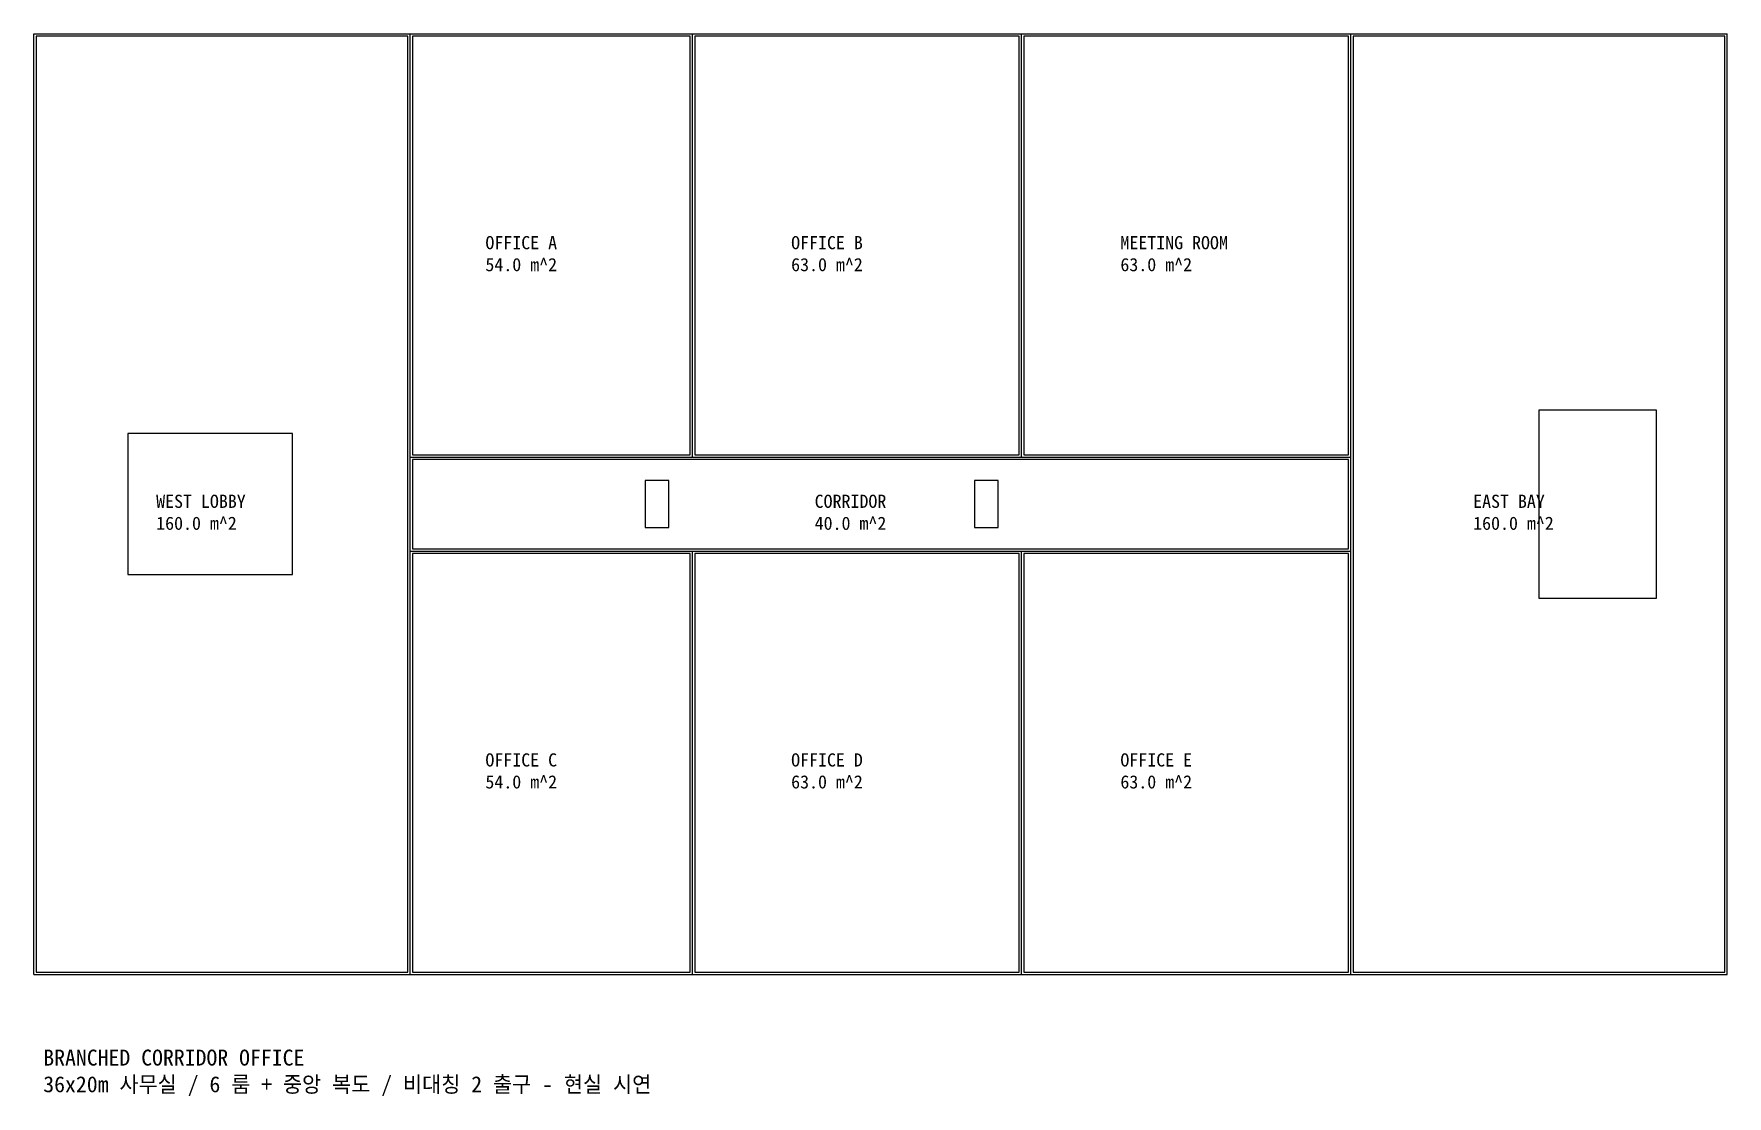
# Model space of a CAD drawing. Header units: metres. Extents: x 0 to 36, y -2.6 to 20.
import ezdxf

# ---------------------------------------------------------------- set-up
doc = ezdxf.new("R2010")
doc.units = ezdxf.units.M
for name, color, linetype in [('DOORS', 3, 'Continuous'), ('EXIT', 1, 'Continuous'), ('OBSTACLE', 6, 'Continuous'), ('SPACE_CORRIDOR', 4, 'Continuous'), ('SPACE_EAST_BAY', 4, 'Continuous'), ('SPACE_MEETING_ROOM', 4, 'Continuous'), ('SPACE_OFFICE_A', 4, 'Continuous'), ('SPACE_OFFICE_B', 4, 'Continuous'), ('SPACE_OFFICE_C', 4, 'Continuous'), ('SPACE_OFFICE_D', 4, 'Continuous'), ('SPACE_OFFICE_E', 4, 'Continuous'), ('SPACE_WEST_LOBBY', 4, 'Continuous'), ('TEXT', 2, 'Continuous'), ('WALLS', 7, 'Continuous')]:
    doc.layers.add(name, color=color, linetype=linetype)

msp = doc.modelspace()

# ---------------------------------------------------------------- linework, layer by layer
at = {"layer": 'DOORS'}
for p, q in [((8, 9), (8, 11)), ((10.5, 11), (11.5, 11)), ((17, 11), (18, 11)), ((24, 11), (25, 11)), ((28, 9), (28, 11)), ((10.5, 9), (11.5, 9)), ((17, 9), (18, 9)), ((24, 9), (25, 9))]:
    msp.add_line(p, q, dxfattribs=at)
at = {"layer": 'EXIT'}
for p, q in [((0, 9), (0, 11)), ((36, 2), (36, 4))]:
    msp.add_line(p, q, dxfattribs=at)
at = {"layer": 'OBSTACLE'}
for points in [[(32, 8), (34.5, 8), (34.5, 12), (32, 12)], [(2, 8.5), (5.5, 8.5), (5.5, 11.5), (2, 11.5)], [(13, 9.5), (13.5, 9.5), (13.5, 10.5), (13, 10.5)], [(20, 9.5), (20.5, 9.5), (20.5, 10.5), (20, 10.5)]]:
    msp.add_lwpolyline(points, close=True, dxfattribs=at)
at = {"layer": 'SPACE_CORRIDOR'}
msp.add_lwpolyline([(8.05, 9.05), (27.95, 9.05), (27.95, 10.95), (8.05, 10.95)], close=True, dxfattribs=at)
at = {"layer": 'SPACE_EAST_BAY'}
msp.add_lwpolyline([(28.05, 0.05), (35.95, 0.05), (35.95, 19.95), (28.05, 19.95)], close=True, dxfattribs=at)
at = {"layer": 'SPACE_MEETING_ROOM'}
msp.add_lwpolyline([(21.05, 11.05), (27.95, 11.05), (27.95, 19.95), (21.05, 19.95)], close=True, dxfattribs=at)
at = {"layer": 'SPACE_OFFICE_A'}
msp.add_lwpolyline([(8.05, 11.05), (13.95, 11.05), (13.95, 19.95), (8.05, 19.95)], close=True, dxfattribs=at)
at = {"layer": 'SPACE_OFFICE_B'}
msp.add_lwpolyline([(14.05, 11.05), (20.95, 11.05), (20.95, 19.95), (14.05, 19.95)], close=True, dxfattribs=at)
at = {"layer": 'SPACE_OFFICE_C'}
msp.add_lwpolyline([(8.05, 0.05), (13.95, 0.05), (13.95, 8.95), (8.05, 8.95)], close=True, dxfattribs=at)
at = {"layer": 'SPACE_OFFICE_D'}
msp.add_lwpolyline([(14.05, 0.05), (20.95, 0.05), (20.95, 8.95), (14.05, 8.95)], close=True, dxfattribs=at)
at = {"layer": 'SPACE_OFFICE_E'}
msp.add_lwpolyline([(21.05, 0.05), (27.95, 0.05), (27.95, 8.95), (21.05, 8.95)], close=True, dxfattribs=at)
at = {"layer": 'SPACE_WEST_LOBBY'}
msp.add_lwpolyline([(0.05, 0.05), (7.95, 0.05), (7.95, 19.95), (0.05, 19.95)], close=True, dxfattribs=at)
at = {"layer": 'WALLS'}
for p, q in [((0, 11), (0, 20)), ((0, 20), (36, 20)), ((8, 11), (8, 20)), ((14, 11), (14, 20)), ((21, 11), (21, 20)), ((28, 11), (28, 20)), ((36, 4), (36, 20)), ((8, 11), (10.5, 11)), ((11.5, 11), (17, 11)), ((18, 11), (24, 11)), ((25, 11), (28, 11)), ((0, 0), (0, 9)), ((8, 0), (8, 9)), ((8, 9), (10.5, 9)), ((11.5, 9), (17, 9)), ((14, 0), (14, 9)), ((18, 9), (24, 9)), ((21, 0), (21, 9)), ((25, 9), (28, 9)), ((28, 0), (28, 9)), ((36, 0), (36, 2)), ((0, 0), (36, 0))]:
    msp.add_line(p, q, dxfattribs=at)

# ---------------------------------------------------------------- texts
at = {"layer": 'TEXT', "attachment_point": 1}
for s, insert, char_height in [('OFFICE A\\P54.0 m^2', (9.6, 15.7), 0.28), ('OFFICE B\\P63.0 m^2', (16.1, 15.7), 0.28), ('MEETING ROOM\\P63.0 m^2', (23.1, 15.7), 0.28), ('WEST LOBBY\\P160.0 m^2', (2.6, 10.2), 0.28), ('CORRIDOR\\P40.0 m^2', (16.6, 10.2), 0.28), ('EAST BAY\\P160.0 m^2', (30.6, 10.2), 0.28), ('OFFICE C\\P54.0 m^2', (9.6, 4.7), 0.28), ('OFFICE D\\P63.0 m^2', (16.1, 4.7), 0.28), ('OFFICE E\\P63.0 m^2', (23.1, 4.7), 0.28), ('BRANCHED CORRIDOR OFFICE\\P36x20m 사무실 / 6 룸 + 중앙 복도 / 비대칭 2 출구 - 현실 시연', (0.2, -1.6), 0.34)]:
    msp.add_mtext(s, dxfattribs=dict(at, insert=insert, char_height=char_height))

doc.saveas('drawing.dxf')
